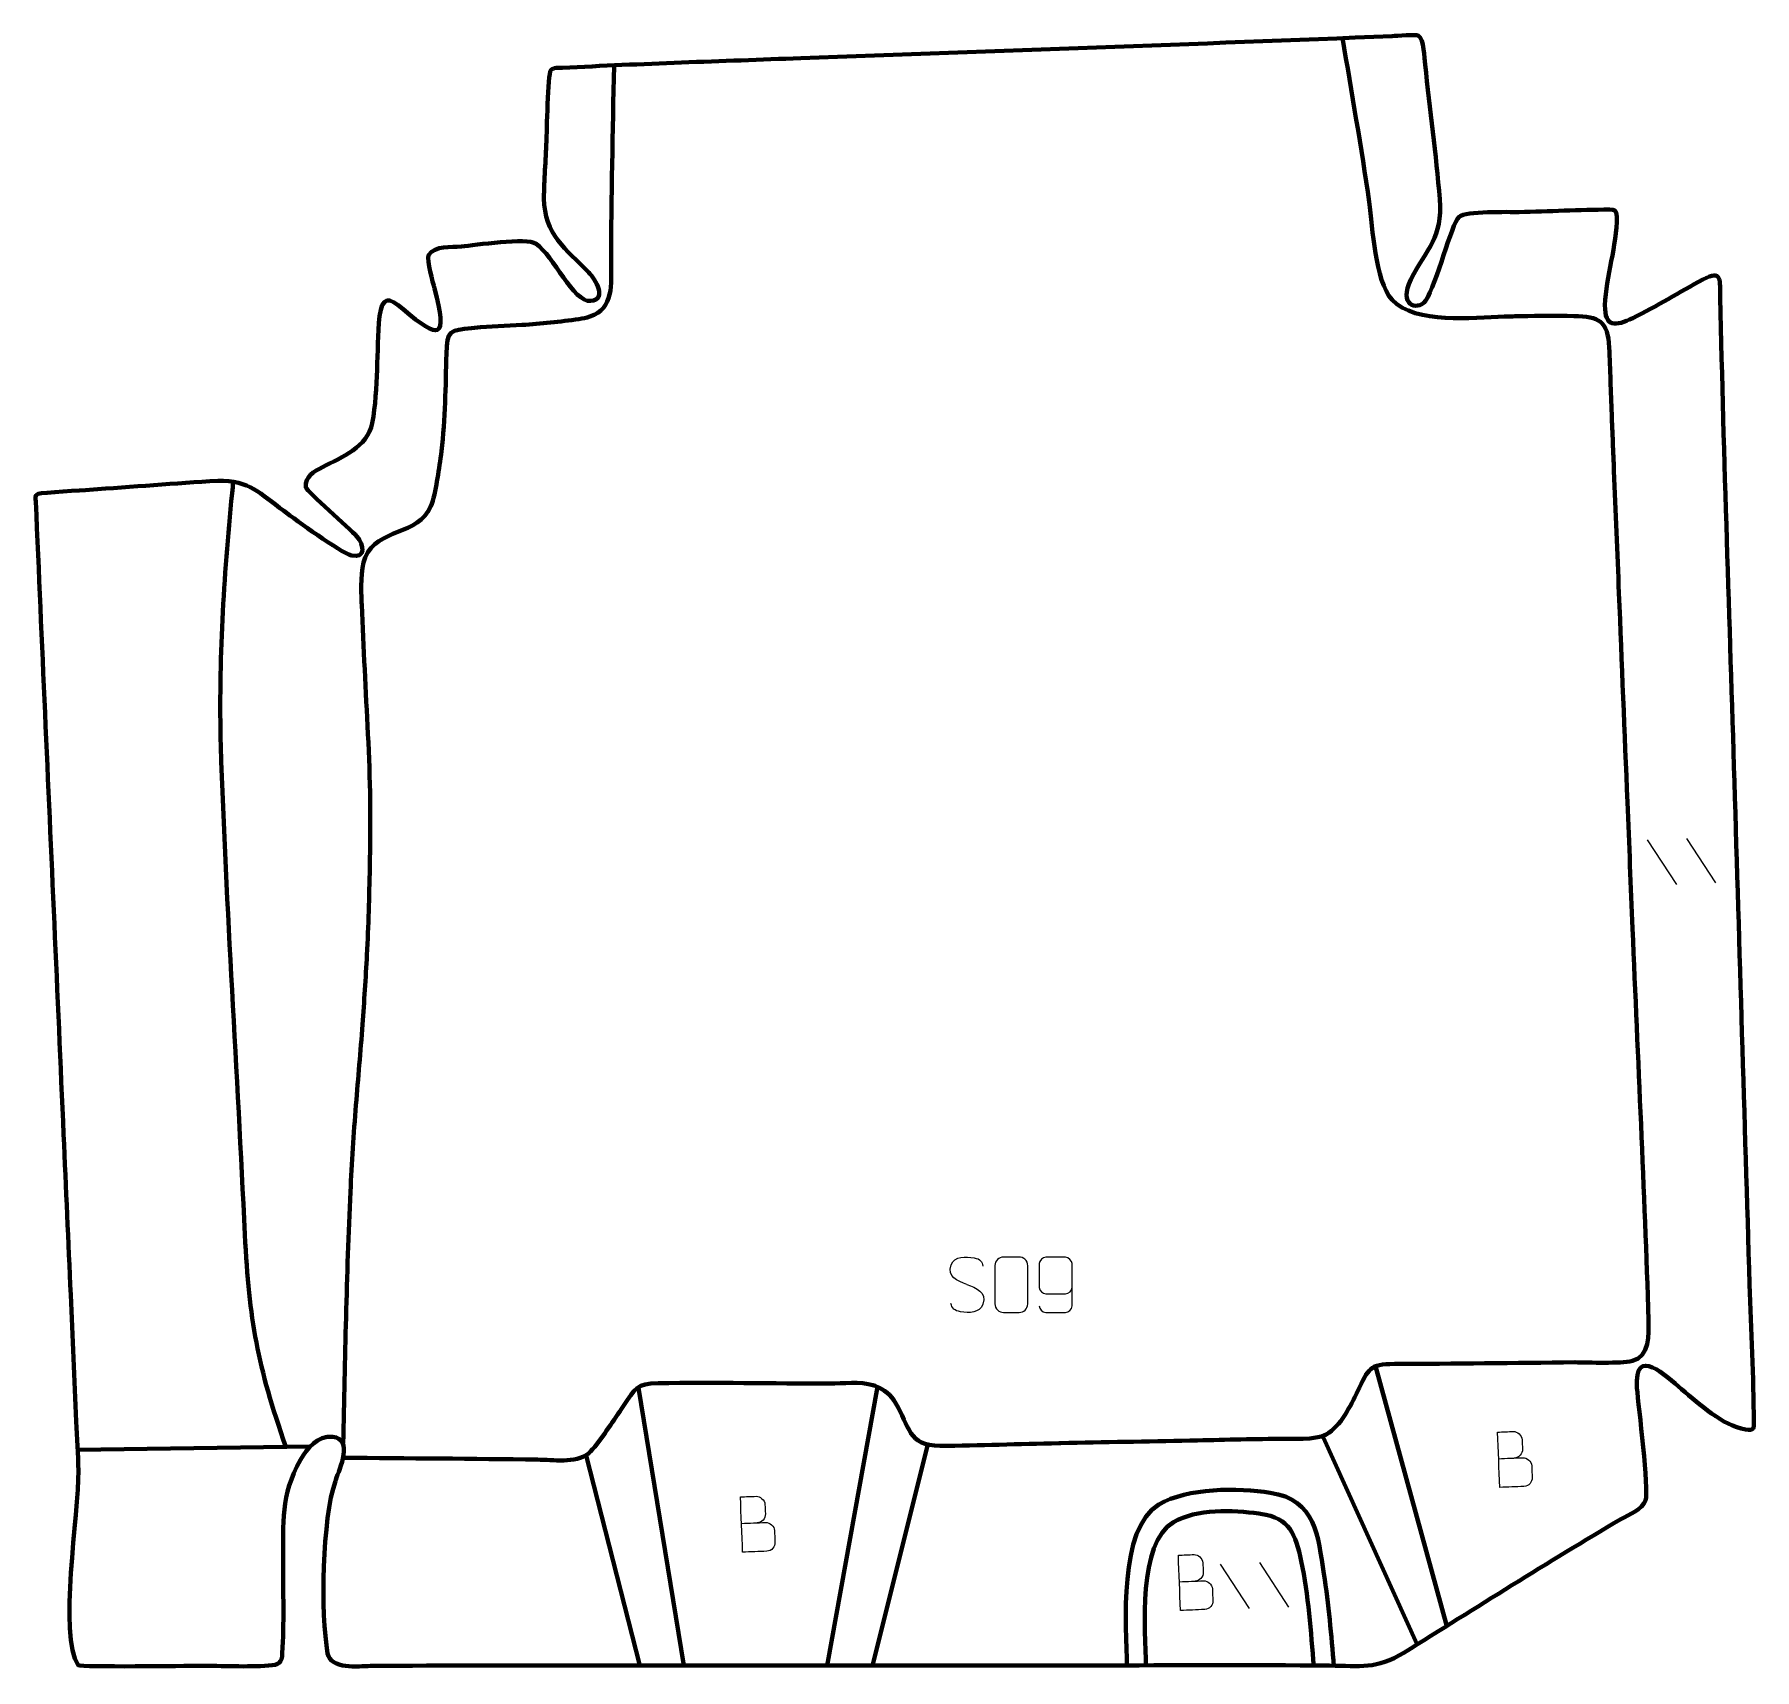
# Model space of a CAD drawing. Header units: millimetres. Extents: x 1031 to 1806, y 173 to 911.
import ezdxf

# ---------------------------------------------------------------- set-up
doc = ezdxf.new("R2010")
doc.units = ezdxf.units.MM
doc.header["$MEASUREMENT"] = 0
doc.layers.add('layer 2', color=7, linetype='Continuous')
doc.layers.add('layer 3', color=7, linetype='Continuous')

msp = doc.modelspace()

# ---------------------------------------------------------------- linework, layer by layer
at = {"layer": 'layer 2', "color": 142, "lineweight": 158}
for points, knots in [([(1620.4645, 909.2012), (1624.4407, 884.6746), (1628.9742, 859.8191), (1632.4117, 835.258), (1632.4117, 835.258), (1634.1031, 823.1724), (1634.8564, 800.3728), (1642.7431, 791.1208), (1642.7431, 791.1208), (1653.654, 779.9771), (1678.9515, 783.1336), (1693.3384, 783.589), (1693.3384, 783.589), (1695.9052, 783.6608), (1698.4699, 783.7203), (1701.0373, 783.7666), (1701.0373, 783.7666), (1708.9359, 783.891), (1716.8199, 783.9282), (1724.7192, 783.828), (1724.7192, 783.828), (1736.1379, 783.6728), (1740.0785, 781.5821), (1740.6661, 769.5935), (1740.6661, 769.5935), (1741.1504, 759.714), (1741.3795, 749.5753), (1741.7801, 739.651), (1741.7801, 739.651), (1742.1258, 731.0907), (1742.4743, 722.5303), (1742.8216, 713.9701), (1742.8216, 713.9701), (1743.5676, 695.5839), (1744.3135, 677.1977), (1745.0595, 658.8115), (1745.0595, 658.8115), (1746.3329, 627.4282), (1747.6062, 596.0449), (1748.8795, 564.6615), (1748.8795, 564.6615), (1749.6511, 545.6414), (1750.4229, 526.6212), (1751.1946, 507.6009), (1751.1946, 507.6009), (1753.59, 448.7751), (1756.6205, 389.7537), (1758.3973, 330.9318), (1758.3973, 330.9318), (1758.5837, 324.7605), (1758.8022, 314.4721), (1751.1633, 312.7114), (1751.1633, 312.7114), (1745.3146, 311.3634), (1731.7358, 311.9906), (1725.1514, 312.0394), (1725.1514, 312.0394), (1698.0367, 311.7454), (1670.9251, 311.401), (1643.8087, 311.3124), (1643.8087, 311.3124), (1632.4531, 311.2768), (1632.2015, 309.2432), (1627.1863, 298.9101), (1627.1863, 298.9101), (1623.9491, 292.2404), (1619.6406, 283.358), (1613.1009, 279.4525), (1613.1009, 279.4525), (1607.7517, 276.8643), (1597.9059, 277.6413), (1591.7501, 277.5653), (1591.7501, 277.5653), (1578.6882, 277.4042), (1565.6294, 277.0608), (1552.5694, 276.7947), (1552.5694, 276.7947), (1552.5694, 276.7947), (1551.6153, 276.7753), (1551.6153, 276.7753), (1551.6153, 276.7753), (1532.2147, 276.3836), (1512.8141, 275.9918), (1493.4137, 275.6001), (1493.4137, 275.6001), (1493.4137, 275.6001), (1492.4595, 275.5808), (1492.4595, 275.5808), (1492.4595, 275.5808), (1474.6483, 275.2089), (1456.6694, 274.4751), (1438.8786, 274.3868), (1438.8786, 274.3868), (1424.5348, 274.3156), (1425.0029, 283.4898), (1418.9804, 293.533), (1418.9804, 293.533), (1416.5536, 297.5801), (1414.063, 299.563), (1409.7328, 301.38), (1409.7328, 301.38), (1409.7328, 301.38), (1408.6522, 301.7511), (1408.6522, 301.7511), (1408.6522, 301.7511), (1403.0931, 303.4203), (1395.0965, 302.4953), (1389.1871, 302.4651), (1389.1871, 302.4651), (1363.41, 302.5255), (1337.6419, 302.9701), (1311.8643, 302.6566), (1311.8643, 302.6566), (1301.931, 302.523), (1301.6166, 300.2356), (1296.187, 292.3809), (1296.187, 292.3809), (1291.5499, 285.6728), (1287.5095, 279.1177), (1282.2317, 272.826), (1282.2317, 272.826), (1282.2317, 272.826), (1281.3229, 271.7953), (1281.3229, 271.7953), (1281.3229, 271.7953), (1280.9232, 271.3666), (1280.6465, 271.1111), (1280.2025, 270.741), (1280.2025, 270.741), (1274.6005, 266.5642), (1264.3063, 268.0572), (1257.4599, 268.1595), (1257.4599, 268.1595), (1228.2115, 268.5968), (1198.9591, 268.7384), (1169.709, 269.0303)], [0, 0, 0, 0, 0.02857143, 0.02857143, 0.02857143, 0.02857143, 0.05714286, 0.05714286, 0.05714286, 0.05714286, 0.08571429, 0.08571429, 0.08571429, 0.08571429, 0.11428571, 0.11428571, 0.11428571, 0.11428571, 0.14285714, 0.14285714, 0.14285714, 0.14285714, 0.17142857, 0.17142857, 0.17142857, 0.17142857, 0.2, 0.2, 0.2, 0.2, 0.22857143, 0.22857143, 0.22857143, 0.22857143, 0.25714286, 0.25714286, 0.25714286, 0.25714286, 0.28571429, 0.28571429, 0.28571429, 0.28571429, 0.31428571, 0.31428571, 0.31428571, 0.31428571, 0.34285714, 0.34285714, 0.34285714, 0.34285714, 0.37142857, 0.37142857, 0.37142857, 0.37142857, 0.4, 0.4, 0.4, 0.4, 0.42857143, 0.42857143, 0.42857143, 0.42857143, 0.45714286, 0.45714286, 0.45714286, 0.45714286, 0.48571429, 0.48571429, 0.48571429, 0.48571429, 0.51428571, 0.51428571, 0.51428571, 0.51428571, 0.54285714, 0.54285714, 0.54285714, 0.54285714, 0.57142857, 0.57142857, 0.57142857, 0.57142857, 0.6, 0.6, 0.6, 0.6, 0.62857143, 0.62857143, 0.62857143, 0.62857143, 0.65714286, 0.65714286, 0.65714286, 0.65714286, 0.68571429, 0.68571429, 0.68571429, 0.68571429, 0.71428571, 0.71428571, 0.71428571, 0.71428571, 0.74285714, 0.74285714, 0.74285714, 0.74285714, 0.77142857, 0.77142857, 0.77142857, 0.77142857, 0.8, 0.8, 0.8, 0.8, 0.82857143, 0.82857143, 0.82857143, 0.82857143, 0.85714286, 0.85714286, 0.85714286, 0.85714286, 0.88571429, 0.88571429, 0.88571429, 0.88571429, 0.91428571, 0.91428571, 0.91428571, 0.91428571, 0.94285714, 0.94285714, 0.94285714, 0.94285714, 1, 1, 1, 1]), ([(1169.7982, 275.6329), (1170.6359, 313.4262), (1171.3177, 351.2174), (1173.0783, 388.9828), (1173.0783, 388.9828), (1173.6903, 402.0294), (1174.4873, 415.0414), (1175.5521, 428.0594), (1175.5521, 428.0594), (1176.5484, 440.1503), (1177.6296, 452.2291), (1178.5189, 464.3293), (1178.5189, 464.3293), (1179.278, 474.8095), (1179.9599, 485.2891), (1180.5299, 495.7813), (1180.5299, 495.7813), (1181.237, 508.896), (1181.5267, 522.0224), (1181.8174, 535.1513), (1181.8174, 535.1513), (1182.2678, 555.3039), (1182.0139, 575.2128), (1180.9787, 595.3451), (1180.9787, 595.3451), (1179.9656, 614.7804), (1178.9667, 634.2167), (1178.1417, 653.661), (1178.1417, 653.661), (1178.1417, 653.661), (1178.1011, 654.6173), (1178.1011, 654.6173), (1178.1011, 654.6173), (1177.8507, 660.6933), (1177.5648, 669.3117), (1179.7203, 675.0107), (1179.7203, 675.0107), (1185.2956, 688.29), (1203.6287, 684.5714), (1209.3778, 698.1128), (1209.3778, 698.1128), (1209.3778, 698.1128), (1209.8043, 699.1173), (1209.8043, 699.1173), (1209.8043, 699.1173), (1210.9736, 702.5446), (1211.6619, 707.0572), (1212.3062, 710.6479), (1212.3062, 710.6479), (1213.0267, 714.7041), (1213.5969, 718.7653), (1214.1264, 722.8497), (1214.1264, 722.8497), (1215.8745, 737.423), (1215.9916, 752.1845), (1216.3422, 766.8431), (1216.3422, 766.8431), (1216.603, 777.2289), (1218.0267, 777.5073), (1227.695, 778.3961), (1227.695, 778.3961), (1227.695, 778.3961), (1229.0385, 778.5196), (1229.0385, 778.5196), (1229.0385, 778.5196), (1236.1273, 779.1958), (1243.3012, 779.3532), (1250.4142, 779.8106), (1250.4142, 779.8106), (1259.0652, 780.4119), (1267.5289, 781.1605), (1276.1068, 782.4865), (1276.1068, 782.4865), (1277.7742, 782.7553), (1279.3839, 783.047), (1280.9985, 783.5491), (1280.9985, 783.5491), (1291.9313, 787.2397), (1290.6804, 798.2472), (1290.651, 807.9182), (1290.651, 807.9182), (1290.5613, 837.4515), (1291.4311, 867.008), (1291.9159, 896.538)], [0, 0, 0, 0, 0.04545455, 0.04545455, 0.04545455, 0.04545455, 0.09090909, 0.09090909, 0.09090909, 0.09090909, 0.13636364, 0.13636364, 0.13636364, 0.13636364, 0.18181818, 0.18181818, 0.18181818, 0.18181818, 0.22727273, 0.22727273, 0.22727273, 0.22727273, 0.27272727, 0.27272727, 0.27272727, 0.27272727, 0.31818182, 0.31818182, 0.31818182, 0.31818182, 0.36363636, 0.36363636, 0.36363636, 0.36363636, 0.40909091, 0.40909091, 0.40909091, 0.40909091, 0.45454545, 0.45454545, 0.45454545, 0.45454545, 0.5, 0.5, 0.5, 0.5, 0.54545455, 0.54545455, 0.54545455, 0.54545455, 0.59090909, 0.59090909, 0.59090909, 0.59090909, 0.63636364, 0.63636364, 0.63636364, 0.63636364, 0.68181818, 0.68181818, 0.68181818, 0.68181818, 0.72727273, 0.72727273, 0.72727273, 0.72727273, 0.77272727, 0.77272727, 0.77272727, 0.77272727, 0.81818182, 0.81818182, 0.81818182, 0.81818182, 0.86363636, 0.86363636, 0.86363636, 0.86363636, 0.90909091, 0.90909091, 0.90909091, 0.90909091, 1, 1, 1, 1]), ([(1143.9123, 273.8811), (1131.1914, 310.8256), (1127.3935, 330.6207), (1125.4922, 369.7185), (1125.4922, 369.7185), (1121.9995, 443.0203), (1117.1621, 516.5541), (1114.6072, 589.8524), (1114.6072, 589.8524), (1113.6659, 628.3927), (1115.9006, 665.6097), (1119.7023, 703.9211), (1119.7023, 703.9211), (1119.8884, 705.7956), (1120.0692, 707.6699), (1120.2454, 709.5454)], [0, 0, 0, 0, 0.2, 0.2, 0.2, 0.2, 0.4, 0.4, 0.4, 0.4, 0.6, 0.6, 0.6, 0.6, 1, 1, 1, 1]), ([(1523.2262, 174.7877), (1522.8944, 193.6084), (1519.184, 236.8719), (1537.6574, 247.9244), (1537.6574, 247.9244), (1550.3935, 255.5445), (1573.4326, 255.5048), (1587.7987, 253.2653), (1587.7987, 253.2653), (1608.451, 250.0461), (1609.3551, 233.8059), (1612.0035, 216.6642), (1612.0035, 216.6642), (1614.16, 202.864), (1615.3358, 188.9626), (1616.5524, 175.0566)], [0, 0, 0, 0, 0.2, 0.2, 0.2, 0.2, 0.4, 0.4, 0.4, 0.4, 0.6, 0.6, 0.6, 0.6, 1, 1, 1, 1]), ([(1531.7359, 174.9451), (1531.458, 191.4551), (1528.005, 230.3572), (1544.2255, 239.9819), (1544.2255, 239.9819), (1554.4529, 246.0508), (1571.189, 245.3804), (1582.6522, 243.8494), (1582.6522, 243.8494), (1582.6522, 243.8494), (1583.4888, 243.7376), (1583.4888, 243.7376), (1583.4888, 243.7376), (1596.7861, 241.8599), (1599.214, 234.5534), (1601.823, 222.3908), (1601.823, 222.3908), (1605.0573, 207.3129), (1606.1604, 190.3921), (1607.456, 174.9352)], [0, 0, 0, 0, 0.16666667, 0.16666667, 0.16666667, 0.16666667, 0.33333333, 0.33333333, 0.33333333, 0.33333333, 0.5, 0.5, 0.5, 0.5, 0.66666667, 0.66666667, 0.66666667, 0.66666667, 1, 1, 1, 1])]:
    msp.add_open_spline(points, degree=3, knots=knots, dxfattribs=at)
for points in [[(1635.2555, 310.3735), (1635.2555, 310.3735), (1667.511, 193.0627), (1667.511, 193.0627)], [(1302.8899, 300.5888), (1302.8899, 300.5888), (1323.3636, 175.4024), (1323.3636, 175.4024)], [(1410.6858, 300.9974), (1410.6858, 300.9974), (1387.9969, 175.3939), (1387.9969, 175.3939)], [(1154.8487, 274.0317), (1154.8487, 274.0317), (1049.9908, 272.5873), (1049.9908, 272.5873)], [(1433.3037, 274.3863), (1433.3037, 274.3863), (1408.4147, 175.3912), (1408.4147, 175.3912)], [(1611.7031, 278.3428), (1611.7031, 278.3428), (1654.0247, 184.7639), (1654.0247, 184.7639)], [(1279.3672, 270.0597), (1279.3672, 270.0597), (1303.568, 175.405), (1303.568, 175.405)]]:
    msp.add_open_spline(points, degree=3, dxfattribs=at)
at = {"layer": 'layer 3', "color": 242, "lineweight": 158}
msp.add_open_spline([(1268.6664, 895.7411), (1304.3371, 897.6261), (1340.3835, 898.7444), (1376.0933, 900.1124), (1376.0933, 900.1124), (1464.9867, 903.5151), (1553.9852, 906.3199), (1642.8504, 910.0704), (1642.8504, 910.0704), (1644.6771, 910.1475), (1653.6182, 910.8179), (1654.6134, 910.2405), (1654.6134, 910.2405), (1657.1498, 908.7688), (1657.3908, 900.0188), (1657.6631, 897.2482), (1657.6631, 897.2482), (1659.7129, 877.0535), (1662.5964, 856.681), (1664.2888, 836.5105), (1664.2888, 836.5105), (1665.546, 818.8155), (1658.6455, 814.6904), (1651.1913, 800.338), (1651.1913, 800.338), (1645.5615, 788.7679), (1653.7769, 785.8722), (1657.8093, 790.6561), (1657.8093, 790.6561), (1663.1232, 798.7808), (1669.2262, 824.9898), (1673.0278, 828.5578), (1673.0278, 828.5578), (1675.8561, 831.2122), (1695.4203, 830.68), (1699.9906, 830.7221), (1699.9906, 830.7221), (1713.5396, 830.9605), (1727.2456, 831.7832), (1740.7786, 831.8436), (1740.7786, 831.8436), (1743.0788, 831.8538), (1743.8672, 831.745), (1744.1123, 828.663), (1744.1123, 828.663), (1744.0792, 815.4712), (1739.2804, 801.5677), (1738.7334, 788.772), (1738.7334, 788.772), (1738.6272, 778.4323), (1743.5352, 779.2462), (1751.2667, 782.9175), (1751.2667, 782.9175), (1762.2257, 788.2604), (1772.2555, 794.6457), (1782.9535, 800.3226), (1782.9535, 800.3226), (1791.8503, 805.0437), (1790.5304, 799.6796), (1790.6976, 792.0587), (1790.6976, 792.0587), (1792.3119, 719.3505), (1794.9353, 646.4952), (1797.1256, 573.7834), (1797.1256, 573.7834), (1799.401, 498.2482), (1801.6763, 422.713), (1803.9516, 347.1779), (1803.9516, 347.1779), (1804.6066, 326.5661), (1805.7315, 305.541), (1805.8972, 284.9732), (1805.8972, 284.9732), (1805.9186, 282.3311), (1806.2204, 281.2254), (1802.1716, 281.7464), (1802.1716, 281.7464), (1791.5249, 283.6729), (1781.5589, 293.0491), (1773.3221, 299.8944), (1773.3221, 299.8944), (1766.433, 305.7958), (1751.8141, 320.1368), (1753.1855, 300.4608), (1753.1855, 300.4608), (1753.8208, 291.9475), (1758.7541, 254.8294), (1757.0433, 249.785), (1757.0433, 249.785), (1755.623, 245.5971), (1749.6355, 243.5118), (1745.8524, 241.2938), (1745.8524, 241.2938), (1712.8726, 221.8943), (1680.5967, 201.3169), (1648.1185, 181.0946), (1648.1185, 181.0946), (1635.6186, 173.5003), (1628.4937, 175.1616), (1614.5627, 175.2993), (1614.5627, 175.2993), (1579.416, 175.6466), (1544.0267, 175.3736), (1508.8538, 175.3782), (1508.8538, 175.3782), (1490.4272, 175.3806), (1472.0005, 175.383), (1453.5738, 175.3854), (1453.5738, 175.3854), (1440.8658, 175.3871), (1428.1578, 175.3887), (1415.4497, 175.3904), (1415.4497, 175.3904), (1396.7053, 175.3929), (1377.9609, 175.3953), (1359.2166, 175.3978), (1359.2166, 175.3978), (1333.8004, 175.4011), (1308.3844, 175.4044), (1282.9683, 175.4078), (1282.9683, 175.4078), (1249.3118, 175.412), (1215.7333, 175.3127), (1182.0785, 175.1566), (1182.0785, 175.1566), (1176.628, 174.964), (1164.1074, 173.4871), (1162.7741, 180.8167), (1162.7741, 180.8167), (1159.5385, 198.6034), (1160.4204, 241.6599), (1166.2636, 258.5094), (1166.2636, 258.5094), (1166.2636, 258.5094), (1166.4679, 259.0986), (1166.4679, 259.0986), (1166.4679, 259.0986), (1168.2621, 263.8925), (1174.3891, 277.6093), (1165.0689, 278.4456), (1165.0689, 278.4456), (1158.2541, 279.057), (1153.5827, 273.2637), (1150.5407, 268.0217), (1150.5407, 268.0217), (1141.4017, 251.6585), (1142.9558, 240.0021), (1142.748, 222.0654), (1142.748, 222.0654), (1142.6554, 208.682), (1143.1892, 194.1384), (1142.3612, 180.9156), (1142.3612, 180.9156), (1142.0905, 176.5906), (1141.0934, 175.6234), (1136.1525, 175.2746), (1136.1525, 175.2746), (1126.5998, 174.6001), (1115.0051, 175.2106), (1105.217, 175.2016), (1105.217, 175.2016), (1098.8171, 175.1806), (1051.8588, 174.501), (1050.2447, 175.5038), (1050.2447, 175.5038), (1041.3412, 188.7966), (1050.5954, 244.1367), (1050.3982, 263.179), (1050.3982, 263.179), (1050.3216, 270.5774), (1049.7664, 277.9992), (1049.4291, 285.3923), (1049.4291, 285.3923), (1048.5948, 304.4104), (1047.7604, 323.4284), (1046.9261, 342.4464), (1046.9261, 342.4464), (1045.8692, 366.5359), (1044.8124, 390.6255), (1043.7556, 414.715), (1043.7556, 414.715), (1042.365, 446.4118), (1040.9744, 478.1084), (1039.5839, 509.8052), (1039.5839, 509.8052), (1036.8029, 573.1948), (1033.9167, 636.5965), (1031.2324, 699.9881), (1031.2324, 699.9881), (1031.1358, 702.2706), (1030.5706, 702.6857), (1032.2964, 703.674), (1032.2964, 703.674), (1034.3255, 704.2661), (1052.4631, 705.2844), (1055.4471, 705.4942), (1055.4471, 705.4942), (1074.7279, 706.8552), (1094.0177, 708.4038), (1113.312, 709.5299), (1113.312, 709.5299), (1127.7787, 709.7537), (1132.1281, 703.8683), (1143.0184, 695.9462), (1143.0184, 695.9462), (1148.8839, 691.6793), (1167.8161, 677.5945), (1173.5557, 675.903), (1173.5557, 675.903), (1180.0428, 674.3571), (1179.2952, 680.4491), (1175.9822, 684.4207), (1175.9822, 684.4207), (1172.3965, 688.3766), (1153.799, 704.3477), (1152.955, 706.6088), (1152.955, 706.6088), (1152.3106, 711.3154), (1156.8211, 713.7653), (1160.4763, 715.7155), (1160.4763, 715.7155), (1169.2048, 720.2645), (1180.7853, 724.6744), (1182.9242, 735.4823), (1182.9242, 735.4823), (1185.7896, 751.7876), (1184.7438, 767.5066), (1186.173, 783.7347), (1186.173, 783.7347), (1187.4894, 792.5587), (1190.1344, 792.6756), (1196.9159, 786.8938), (1196.9159, 786.8938), (1213.335, 772.9084), (1217.0721, 773.1585), (1210.9588, 796.3025), (1210.9588, 796.3025), (1210.2395, 799.0256), (1207.4524, 808.8833), (1208.3135, 811.2055), (1208.3135, 811.2055), (1211.4606, 815.9212), (1218.2187, 814.6975), (1223.1268, 815.1561), (1223.1268, 815.1561), (1229.3081, 815.79), (1252.5862, 819.3447), (1256.807, 816.4145), (1256.807, 816.4145), (1264.47, 811.0942), (1273.7487, 789.8737), (1281.3049, 790.653), (1281.3049, 790.653), (1289.1759, 791.4648), (1283.5037, 800.3217), (1280.498, 803.4531), (1280.498, 803.4531), (1270.0787, 814.1977), (1260.4875, 820.5248), (1260.3391, 836.8909), (1260.3391, 836.8909), (1260.2646, 845.12), (1261.1881, 854.1161), (1261.4547, 862.5355), (1261.4547, 862.5355), (1261.5782, 866.4367), (1262.0371, 892.9533), (1263.4149, 894.6513), (1263.4149, 894.6513), (1264.4698, 895.9512), (1267.1267, 895.7027), (1268.6664, 895.7411)], degree=3, knots=[0, 0, 0, 0, 0.01449275, 0.01449275, 0.01449275, 0.01449275, 0.02898551, 0.02898551, 0.02898551, 0.02898551, 0.04347826, 0.04347826, 0.04347826, 0.04347826, 0.05797101, 0.05797101, 0.05797101, 0.05797101, 0.07246377, 0.07246377, 0.07246377, 0.07246377, 0.08695652, 0.08695652, 0.08695652, 0.08695652, 0.10144928, 0.10144928, 0.10144928, 0.10144928, 0.11594203, 0.11594203, 0.11594203, 0.11594203, 0.13043478, 0.13043478, 0.13043478, 0.13043478, 0.14492754, 0.14492754, 0.14492754, 0.14492754, 0.15942029, 0.15942029, 0.15942029, 0.15942029, 0.17391304, 0.17391304, 0.17391304, 0.17391304, 0.1884058, 0.1884058, 0.1884058, 0.1884058, 0.20289855, 0.20289855, 0.20289855, 0.20289855, 0.2173913, 0.2173913, 0.2173913, 0.2173913, 0.23188406, 0.23188406, 0.23188406, 0.23188406, 0.24637681, 0.24637681, 0.24637681, 0.24637681, 0.26086957, 0.26086957, 0.26086957, 0.26086957, 0.27536232, 0.27536232, 0.27536232, 0.27536232, 0.28985507, 0.28985507, 0.28985507, 0.28985507, 0.30434783, 0.30434783, 0.30434783, 0.30434783, 0.31884058, 0.31884058, 0.31884058, 0.31884058, 0.33333333, 0.33333333, 0.33333333, 0.33333333, 0.34782609, 0.34782609, 0.34782609, 0.34782609, 0.36231884, 0.36231884, 0.36231884, 0.36231884, 0.37681159, 0.37681159, 0.37681159, 0.37681159, 0.39130435, 0.39130435, 0.39130435, 0.39130435, 0.4057971, 0.4057971, 0.4057971, 0.4057971, 0.42028986, 0.42028986, 0.42028986, 0.42028986, 0.43478261, 0.43478261, 0.43478261, 0.43478261, 0.44927536, 0.44927536, 0.44927536, 0.44927536, 0.46376812, 0.46376812, 0.46376812, 0.46376812, 0.47826087, 0.47826087, 0.47826087, 0.47826087, 0.49275362, 0.49275362, 0.49275362, 0.49275362, 0.50724638, 0.50724638, 0.50724638, 0.50724638, 0.52173913, 0.52173913, 0.52173913, 0.52173913, 0.53623188, 0.53623188, 0.53623188, 0.53623188, 0.55072464, 0.55072464, 0.55072464, 0.55072464, 0.56521739, 0.56521739, 0.56521739, 0.56521739, 0.57971014, 0.57971014, 0.57971014, 0.57971014, 0.5942029, 0.5942029, 0.5942029, 0.5942029, 0.60869565, 0.60869565, 0.60869565, 0.60869565, 0.62318841, 0.62318841, 0.62318841, 0.62318841, 0.63768116, 0.63768116, 0.63768116, 0.63768116, 0.65217391, 0.65217391, 0.65217391, 0.65217391, 0.66666667, 0.66666667, 0.66666667, 0.66666667, 0.68115942, 0.68115942, 0.68115942, 0.68115942, 0.69565217, 0.69565217, 0.69565217, 0.69565217, 0.71014493, 0.71014493, 0.71014493, 0.71014493, 0.72463768, 0.72463768, 0.72463768, 0.72463768, 0.73913043, 0.73913043, 0.73913043, 0.73913043, 0.75362319, 0.75362319, 0.75362319, 0.75362319, 0.76811594, 0.76811594, 0.76811594, 0.76811594, 0.7826087, 0.7826087, 0.7826087, 0.7826087, 0.79710145, 0.79710145, 0.79710145, 0.79710145, 0.8115942, 0.8115942, 0.8115942, 0.8115942, 0.82608696, 0.82608696, 0.82608696, 0.82608696, 0.84057971, 0.84057971, 0.84057971, 0.84057971, 0.85507246, 0.85507246, 0.85507246, 0.85507246, 0.86956522, 0.86956522, 0.86956522, 0.86956522, 0.88405797, 0.88405797, 0.88405797, 0.88405797, 0.89855072, 0.89855072, 0.89855072, 0.89855072, 0.91304348, 0.91304348, 0.91304348, 0.91304348, 0.92753623, 0.92753623, 0.92753623, 0.92753623, 0.94202899, 0.94202899, 0.94202899, 0.94202899, 0.95652174, 0.95652174, 0.95652174, 0.95652174, 0.97101449, 0.97101449, 0.97101449, 0.97101449, 1, 1, 1, 1], dxfattribs=at)
at = {"layer": 'layer 3', "color": 250, "lineweight": 9}
for points in [[(1757.7915, 547.5707), (1757.7915, 547.5707), (1770.9469, 527.5238), (1770.9469, 527.5238)], [(1775.5079, 548.2616), (1775.5079, 548.2616), (1788.6633, 528.2147), (1788.6633, 528.2147)], [(1565.2128, 221.0155), (1565.2128, 221.0155), (1578.3682, 200.9686), (1578.3682, 200.9686)], [(1582.9292, 221.7064), (1582.9292, 221.7064), (1596.0846, 201.6595), (1596.0846, 201.6595)]]:
    msp.add_open_spline(points, degree=3, dxfattribs=at)
for points, knots in [([(1451.0837, 347.1986), (1446.8354, 348.669), (1441.9273, 350.4648), (1443.9324, 355.9851), (1443.9324, 355.9851), (1445.4359, 360.125), (1450.6495, 359.7365), (1454.2531, 359.1354), (1454.2531, 359.1354), (1457.1137, 358.6582), (1457.9784, 357.445), (1458.289, 355.3609)], [0, 0, 0, 0, 0.25, 0.25, 0.25, 0.25, 0.5, 0.5, 0.5, 0.5, 1, 1, 1, 1]), ([(1467.5586, 359.5012), (1469.8843, 359.5012), (1472.2104, 359.5012), (1474.5365, 359.5012), (1474.5365, 359.5012), (1476.4831, 359.5368), (1478.4745, 358.0452), (1478.5012, 355.6076), (1478.5012, 355.6076), (1478.5008, 349.8607), (1478.5008, 344.1134), (1478.5012, 338.3657), (1478.5012, 338.3657), (1478.3614, 336.0423), (1476.6842, 334.5627), (1474.5365, 334.5519), (1474.5365, 334.5519), (1472.2046, 334.5523), (1469.8727, 334.5523), (1467.5412, 334.5519), (1467.5412, 334.5519), (1465.6162, 334.4465), (1463.6441, 336.331), (1463.6553, 338.3483), (1463.6553, 338.3483), (1463.6556, 344.1184), (1463.6556, 349.8881), (1463.6553, 355.6574), (1463.6553, 355.6574), (1463.6595, 357.7955), (1465.4062, 359.5147), (1467.5586, 359.5012)], [0, 0, 0, 0, 0.11111111, 0.11111111, 0.11111111, 0.11111111, 0.22222222, 0.22222222, 0.22222222, 0.22222222, 0.33333333, 0.33333333, 0.33333333, 0.33333333, 0.44444444, 0.44444444, 0.44444444, 0.44444444, 0.55555556, 0.55555556, 0.55555556, 0.55555556, 0.66666667, 0.66666667, 0.66666667, 0.66666667, 0.77777778, 0.77777778, 0.77777778, 0.77777778, 1, 1, 1, 1]), ([(1483.6483, 337.484), (1483.6724, 336.1445), (1485.0286, 334.4912), (1486.6005, 334.5256), (1486.6005, 334.5256), (1489.5853, 334.5259), (1492.5705, 334.5259), (1495.5559, 334.5256), (1495.5559, 334.5256), (1496.775, 334.5106), (1498.5032, 335.9482), (1498.5082, 337.484), (1498.5082, 337.484), (1498.5079, 343.8444), (1498.5079, 350.2052), (1498.5082, 356.566), (1498.5082, 356.566), (1498.5035, 357.7289), (1496.775, 359.5), (1495.5559, 359.5244), (1495.5559, 359.5244), (1492.5705, 359.5241), (1489.5853, 359.5241), (1486.6005, 359.5244), (1486.6005, 359.5244), (1485.3224, 359.4806), (1483.6527, 357.8661), (1483.6483, 356.566), (1483.6483, 356.566), (1483.6483, 352.9826), (1483.6483, 349.3996), (1483.6483, 345.8168), (1483.6483, 345.8168), (1483.6868, 344.3386), (1485.2695, 342.9057), (1486.6005, 342.9078), (1486.6005, 342.9078), (1489.5853, 342.9075), (1492.5705, 342.9075), (1495.5559, 342.9078), (1495.5559, 342.9078), (1496.8854, 342.9028), (1498.5284, 344.41), (1498.4867, 345.8386)], [0, 0, 0, 0, 0.08333333, 0.08333333, 0.08333333, 0.08333333, 0.16666667, 0.16666667, 0.16666667, 0.16666667, 0.25, 0.25, 0.25, 0.25, 0.33333333, 0.33333333, 0.33333333, 0.33333333, 0.41666667, 0.41666667, 0.41666667, 0.41666667, 0.5, 0.5, 0.5, 0.5, 0.58333333, 0.58333333, 0.58333333, 0.58333333, 0.66666667, 0.66666667, 0.66666667, 0.66666667, 0.75, 0.75, 0.75, 0.75, 0.83333333, 0.83333333, 0.83333333, 0.83333333, 1, 1, 1, 1]), ([(1451.0837, 347.1985), (1455.1023, 345.5518), (1460.1318, 343.6635), (1458.2978, 338.3032), (1458.2978, 338.3032), (1456.838, 334.0368), (1451.9272, 334.2935), (1448.2011, 334.8482), (1448.2011, 334.8482), (1445.4511, 335.258), (1444.2302, 336.4715), (1443.8522, 338.5837)], [0, 0, 0, 0, 0.25, 0.25, 0.25, 0.25, 0.5, 0.5, 0.5, 0.5, 1, 1, 1, 1]), ([(1690.8013, 268.5899), (1694.4371, 268.7321), (1698.0215, 268.8718), (1701.6581, 269.0133), (1701.6581, 269.0133), (1703.6327, 269.073), (1705.6225, 267.4131), (1705.7024, 265.365), (1705.7024, 265.365), (1705.746, 264.2374), (1705.8648, 261.1902), (1705.9092, 260.0622), (1705.9092, 260.0622), (1705.9992, 258.2064), (1704.5367, 256.134), (1702.2163, 256.0604), (1702.2163, 256.0604), (1698.5793, 255.9189), (1694.9427, 255.7771), (1691.3065, 255.6349), (1691.3065, 255.6349), (1690.9824, 263.9469), (1690.6582, 272.2584), (1690.3341, 280.5696), (1690.3341, 280.5696), (1692.7061, 280.662), (1695.0784, 280.7546), (1697.4507, 280.8471), (1697.4507, 280.8471), (1699.1296, 280.9302), (1701.2993, 279.1028), (1701.3934, 277.1426), (1701.3934, 277.1426), (1701.4735, 275.078), (1701.4792, 274.9322), (1701.5601, 272.8673), (1701.5601, 272.8673), (1701.6579, 270.8034), (1699.8752, 268.9264), (1697.8661, 268.8654)], [0, 0, 0, 0, 0.09090909, 0.09090909, 0.09090909, 0.09090909, 0.18181818, 0.18181818, 0.18181818, 0.18181818, 0.27272727, 0.27272727, 0.27272727, 0.27272727, 0.36363636, 0.36363636, 0.36363636, 0.36363636, 0.45454545, 0.45454545, 0.45454545, 0.45454545, 0.54545455, 0.54545455, 0.54545455, 0.54545455, 0.63636364, 0.63636364, 0.63636364, 0.63636364, 0.72727273, 0.72727273, 0.72727273, 0.72727273, 0.81818182, 0.81818182, 0.81818182, 0.81818182, 1, 1, 1, 1]), ([(1349.3996, 239.3895), (1353.0355, 239.5317), (1356.6199, 239.6715), (1360.2565, 239.8129), (1360.2565, 239.8129), (1362.2311, 239.8726), (1364.2209, 238.2127), (1364.3007, 236.1647), (1364.3007, 236.1647), (1364.3443, 235.037), (1364.4631, 231.9899), (1364.5075, 230.8619), (1364.5075, 230.8619), (1364.5976, 229.0061), (1363.135, 226.9336), (1360.8146, 226.86), (1360.8146, 226.86), (1357.1776, 226.7186), (1353.541, 226.5768), (1349.9048, 226.4346), (1349.9048, 226.4346), (1349.5807, 234.7465), (1349.2566, 243.0581), (1348.9325, 251.3692), (1348.9325, 251.3692), (1351.3044, 251.4617), (1353.6768, 251.5542), (1356.0491, 251.6467), (1356.0491, 251.6467), (1357.728, 251.7299), (1359.8976, 249.9025), (1359.9917, 247.9423), (1359.9917, 247.9423), (1360.0719, 245.8777), (1360.0776, 245.7318), (1360.1585, 243.6669), (1360.1585, 243.6669), (1360.2562, 241.6031), (1358.4736, 239.7261), (1356.4644, 239.665)], [0, 0, 0, 0, 0.09090909, 0.09090909, 0.09090909, 0.09090909, 0.18181818, 0.18181818, 0.18181818, 0.18181818, 0.27272727, 0.27272727, 0.27272727, 0.27272727, 0.36363636, 0.36363636, 0.36363636, 0.36363636, 0.45454545, 0.45454545, 0.45454545, 0.45454545, 0.54545455, 0.54545455, 0.54545455, 0.54545455, 0.63636364, 0.63636364, 0.63636364, 0.63636364, 0.72727273, 0.72727273, 0.72727273, 0.72727273, 0.81818182, 0.81818182, 0.81818182, 0.81818182, 1, 1, 1, 1]), ([(1546.8457, 213.0975), (1550.4815, 213.2397), (1554.0659, 213.3795), (1557.7025, 213.5209), (1557.7025, 213.5209), (1559.6771, 213.5806), (1561.6669, 211.9207), (1561.7468, 209.8727), (1561.7468, 209.8727), (1561.7904, 208.745), (1561.9092, 205.6979), (1561.9536, 204.5699), (1561.9536, 204.5699), (1562.0436, 202.714), (1560.5811, 200.6416), (1558.2607, 200.568), (1558.2607, 200.568), (1554.6237, 200.4266), (1550.9871, 200.2848), (1547.3509, 200.1426), (1547.3509, 200.1426), (1547.0268, 208.4545), (1546.7026, 216.766), (1546.3785, 225.0772), (1546.3785, 225.0772), (1548.7505, 225.1697), (1551.1228, 225.2622), (1553.4951, 225.3547), (1553.4951, 225.3547), (1555.174, 225.4379), (1557.3437, 223.6105), (1557.4378, 221.6502), (1557.4378, 221.6502), (1557.5179, 219.5857), (1557.5236, 219.4398), (1557.6045, 217.3749), (1557.6045, 217.3749), (1557.7023, 215.311), (1555.9196, 213.4341), (1553.9105, 213.373)], [0, 0, 0, 0, 0.09090909, 0.09090909, 0.09090909, 0.09090909, 0.18181818, 0.18181818, 0.18181818, 0.18181818, 0.27272727, 0.27272727, 0.27272727, 0.27272727, 0.36363636, 0.36363636, 0.36363636, 0.36363636, 0.45454545, 0.45454545, 0.45454545, 0.45454545, 0.54545455, 0.54545455, 0.54545455, 0.54545455, 0.63636364, 0.63636364, 0.63636364, 0.63636364, 0.72727273, 0.72727273, 0.72727273, 0.72727273, 0.81818182, 0.81818182, 0.81818182, 0.81818182, 1, 1, 1, 1])]:
    msp.add_open_spline(points, degree=3, knots=knots, dxfattribs=at)

doc.saveas('drawing.dxf')
